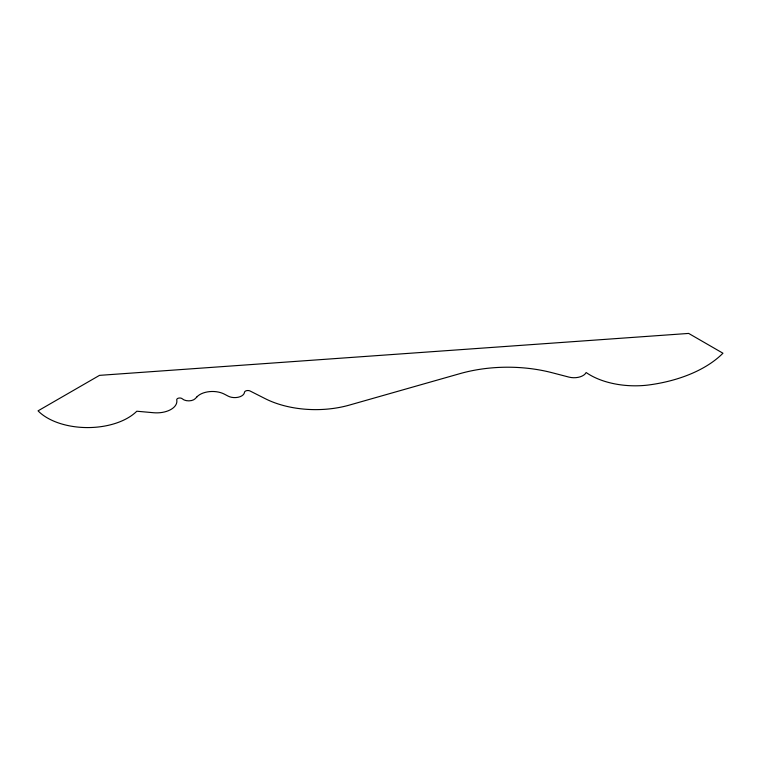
<?xml version="1.0" encoding="UTF-8"?>
<svg xmlns="http://www.w3.org/2000/svg" width="761" height="761" viewBox="0 0 761 761"><rect width="100%" height="100%" fill="white"/><g stroke="black" fill="none" stroke-linecap="round" stroke-linejoin="round"><path stroke-width="1.14" d="M196.985 396.814L195.32 398.593A7.534 4.347 0 0 1 182.336 398.85A3.006 1.731 0 0 0 178.873 398.07A3.006 1.731 0 0 0 176.742 399.829A20.205 11.662 0 0 1 153.589 412.728L136.799 411.225A56.875 32.837 0 0 1 87.23 427.577A56.875 32.837 0 0 1 38.05 410.845L99.51 375.363L688.667 333.423L722.95 353.218A115.253 66.54 0 0 1 647.782 385.095A63.819 36.842 0 0 1 586.151 372.529A12.585 7.268 0 0 1 568.905 377.095L552.096 372.719A108.014 62.364 0 0 0 459.967 373.632L349.423 405.08A76.433 44.128 0 0 1 265.247 398.678L250.122 391.021A3.415 1.979 0 0 0 246.412 390.716A3.415 1.979 0 0 0 244.452 392.562A9.76 5.631 0 0 1 238.126 397.261A9.76 5.631 0 0 1 228.034 396.072L224.324 394.122A17.617 10.169 0 0 0 196.985 396.814"/></g></svg>
